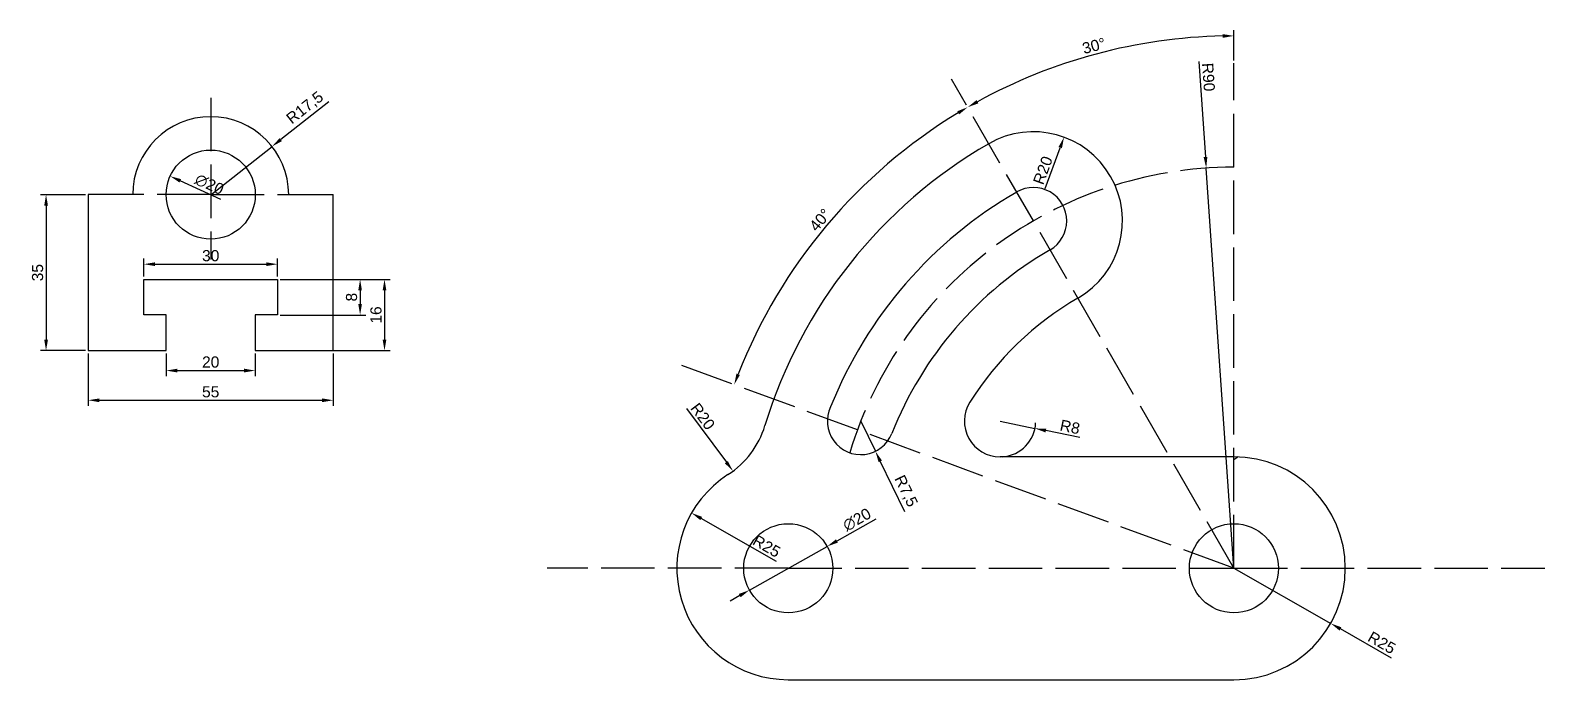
# Model space of a CAD drawing. Header units: millimetres. Extents: x 721 to 8170, y 1595 to 4606.
# Drawn here: x 3600.9 to 3940.7, y 1867.8 to 2013.6 of the extents above; entities that cross this region are included whole.
import ezdxf

# ---------------------------------------------------------------- set-up
doc = ezdxf.new("R2010")
doc.units = ezdxf.units.MM
doc.linetypes.add('ACAD_ISO02W100', pattern=[15, 12, -3])
doc.layers.get('0').update_dxf_attribs({"color": 255})
doc.layers.add('kesikli', color=50, linetype='ACAD_ISO02W100')
doc.styles.get("Standard").update_dxf_attribs({"font": 'arial.ttf'})
doc.dimstyles.new('ISO-25', dxfattribs={"dimtxt": 2.5, "dimasz": 2.5, "dimexe": 1.25, "dimexo": 0.625, "dimtad": 1, "dimtxsty": 'Standard', "dimcen": 2.5, "dimadec": 0, "dimazin": 0, "dimtfac": 1, "dimtmove": 0, "dimatfit": 3, "dimfxl": 1, "dimarcsym": 0})

# ---------------------------------------------------------------- blocks, each defined once
blk = doc.blocks.new('*D241')
at = {"color": 0, "lineweight": -2, "transparency": 16777216}
for p, q in [((3667.92, 1997.52), (3657.11, 1989.03)), ((3641.38, 1976.68), (3655.14, 1987.49))]:
    blk.add_line(p, q, dxfattribs=at)
at = {"color": 0, "transparency": 16777216}
blk.add_solid([(3656.85, 1989.36), (3657.37, 1988.7), (3655.14, 1987.49)], dxfattribs=at)
at = {"layer": 'Defpoints', "color": 0, "transparency": 16777216}
for p in [(3655.14, 1987.49), (3641.38, 1976.68)]:
    blk.add_point(p, dxfattribs=at)
at = {"color": 0, "transparency": 16777216, "insert": (3662.62, 1996.06), "char_height": 2.5, "attachment_point": 5, "rotation": 38.1318}
blk.add_mtext('R17,5', dxfattribs=at)
blk = doc.blocks.new('*D242')
at = {"color": 0, "lineweight": -2, "transparency": 16777216}
blk.add_line((3643.69, 1975.63), (3634.55, 1979.79), dxfattribs=at)
at = {"color": 0, "transparency": 16777216}
blk.add_solid([(3634.72, 1980.17), (3634.38, 1979.41), (3632.28, 1980.82)], dxfattribs=at)
at = {"layer": 'Defpoints', "color": 0, "transparency": 16777216}
for p in [(3632.28, 1980.82), (3650.48, 1972.54)]:
    blk.add_point(p, dxfattribs=at)
at = {"color": 0, "transparency": 16777216, "insert": (3641.08, 1978.98), "char_height": 2.5, "attachment_point": 5, "rotation": 335.5248}
blk.add_mtext('∅20', dxfattribs=at)
blk = doc.blocks.new('*D243')
at = {"color": 0, "lineweight": -2, "transparency": 16777216}
for p, q in [((3626.38, 1958.31), (3626.38, 1962.33)), ((3628.88, 1961.08), (3653.88, 1961.08)), ((3656.38, 1958.31), (3656.38, 1962.33))]:
    blk.add_line(p, q, dxfattribs=at)
at = {"color": 0, "transparency": 16777216}
for points in [[(3628.88, 1961.5), (3628.88, 1960.66), (3626.38, 1961.08)], [(3653.88, 1961.5), (3653.88, 1960.66), (3656.38, 1961.08)]]:
    blk.add_solid(points, dxfattribs=at)
at = {"layer": 'Defpoints', "color": 0, "transparency": 16777216}
for p in [(3656.38, 1961.08), (3626.38, 1957.68), (3656.38, 1957.68)]:
    blk.add_point(p, dxfattribs=at)
at = {"color": 0, "transparency": 16777216, "insert": (3641.38, 1962.98), "char_height": 2.5, "attachment_point": 5}
blk.add_mtext('30', dxfattribs=at)
blk = doc.blocks.new('*D244')
at = {"color": 0, "lineweight": -2, "transparency": 16777216}
for p, q in [((3657, 1957.68), (3676.16, 1957.68)), ((3674.91, 1955.18), (3674.91, 1952.18)), ((3657, 1949.68), (3676.16, 1949.68))]:
    blk.add_line(p, q, dxfattribs=at)
at = {"color": 0, "transparency": 16777216}
for points in [[(3674.49, 1955.18), (3675.32, 1955.18), (3674.91, 1957.68)], [(3674.49, 1952.18), (3675.32, 1952.18), (3674.91, 1949.68)]]:
    blk.add_solid(points, dxfattribs=at)
at = {"layer": 'Defpoints', "color": 0, "transparency": 16777216}
for p in [(3656.38, 1957.68), (3656.38, 1949.68), (3674.91, 1949.68)]:
    blk.add_point(p, dxfattribs=at)
at = {"color": 0, "transparency": 16777216, "insert": (3673, 1953.68), "char_height": 2.5, "attachment_point": 5, "rotation": 90}
blk.add_mtext('8', dxfattribs=at)
blk = doc.blocks.new('*D245')
at = {"color": 0, "lineweight": -2, "transparency": 16777216}
for p, q in [((3657, 1957.68), (3681.63, 1957.68)), ((3680.38, 1955.18), (3680.38, 1944.18)), ((3657, 1941.68), (3681.63, 1941.68))]:
    blk.add_line(p, q, dxfattribs=at)
at = {"color": 0, "transparency": 16777216}
for points in [[(3679.97, 1955.18), (3680.8, 1955.18), (3680.38, 1957.68)], [(3679.97, 1944.18), (3680.8, 1944.18), (3680.38, 1941.68)]]:
    blk.add_solid(points, dxfattribs=at)
at = {"layer": 'Defpoints', "color": 0, "transparency": 16777216}
for p in [(3656.38, 1957.68), (3656.38, 1941.68), (3680.38, 1941.68)]:
    blk.add_point(p, dxfattribs=at)
at = {"color": 0, "transparency": 16777216, "insert": (3678.48, 1949.68), "char_height": 2.5, "attachment_point": 5, "rotation": 90}
blk.add_mtext('16', dxfattribs=at)
blk = doc.blocks.new('*D246')
at = {"color": 0, "lineweight": -2, "transparency": 16777216}
for p, q in [((3631.38, 1941.06), (3631.38, 1935.96)), ((3651.38, 1941.06), (3651.38, 1935.96)), ((3633.88, 1937.21), (3648.88, 1937.21))]:
    blk.add_line(p, q, dxfattribs=at)
at = {"color": 0, "transparency": 16777216}
for points in [[(3633.88, 1937.63), (3633.88, 1936.8), (3631.38, 1937.21)], [(3648.88, 1937.63), (3648.88, 1936.8), (3651.38, 1937.21)]]:
    blk.add_solid(points, dxfattribs=at)
at = {"layer": 'Defpoints', "color": 0, "transparency": 16777216}
for p in [(3631.38, 1941.68), (3651.38, 1941.68), (3651.38, 1937.21)]:
    blk.add_point(p, dxfattribs=at)
at = {"color": 0, "transparency": 16777216, "insert": (3641.38, 1939.12), "char_height": 2.5, "attachment_point": 5}
blk.add_mtext('20', dxfattribs=at)
blk = doc.blocks.new('*D247')
at = {"color": 0, "lineweight": -2, "transparency": 16777216}
for p, q in [((3613.88, 1941.06), (3613.88, 1929.3)), ((3668.88, 1941.06), (3668.88, 1929.3)), ((3616.38, 1930.55), (3666.38, 1930.55))]:
    blk.add_line(p, q, dxfattribs=at)
at = {"color": 0, "transparency": 16777216}
for points in [[(3616.38, 1930.96), (3616.38, 1930.13), (3613.88, 1930.55)], [(3666.38, 1930.96), (3666.38, 1930.13), (3668.88, 1930.55)]]:
    blk.add_solid(points, dxfattribs=at)
at = {"layer": 'Defpoints', "color": 0, "transparency": 16777216}
for p in [(3613.88, 1941.68), (3668.88, 1941.68), (3668.88, 1930.55)]:
    blk.add_point(p, dxfattribs=at)
at = {"color": 0, "transparency": 16777216, "insert": (3641.38, 1932.44), "char_height": 2.5, "attachment_point": 5}
blk.add_mtext('55', dxfattribs=at)
blk = doc.blocks.new('*D248')
at = {"color": 0, "lineweight": -2, "transparency": 16777216}
for p, q in [((3613.25, 1976.68), (3603.19, 1976.68)), ((3604.44, 1974.18), (3604.44, 1944.18)), ((3613.25, 1941.68), (3603.19, 1941.68))]:
    blk.add_line(p, q, dxfattribs=at)
at = {"color": 0, "transparency": 16777216}
for points in [[(3604.02, 1974.18), (3604.86, 1974.18), (3604.44, 1976.68)], [(3604.02, 1944.18), (3604.86, 1944.18), (3604.44, 1941.68)]]:
    blk.add_solid(points, dxfattribs=at)
at = {"layer": 'Defpoints', "color": 0, "transparency": 16777216}
for p in [(3613.88, 1976.68), (3604.44, 1941.68), (3613.88, 1941.68)]:
    blk.add_point(p, dxfattribs=at)
at = {"color": 0, "transparency": 16777216, "insert": (3602.54, 1959.18), "char_height": 2.5, "attachment_point": 5, "rotation": 90}
blk.add_mtext('35', dxfattribs=at)
blk = doc.blocks.new('*D249')
at = {"color": 0, "lineweight": -2, "transparency": 16777216}
for p, q in [((3870.99, 1892.85), (3892.72, 1880.48)), ((3906.39, 1872.7), (3894.89, 1879.25))]:
    blk.add_line(p, q, dxfattribs=at)
at = {"color": 0, "transparency": 16777216}
blk.add_solid([(3895.1, 1879.61), (3894.69, 1878.88), (3892.72, 1880.48)], dxfattribs=at)
at = {"layer": 'Defpoints', "color": 0, "transparency": 16777216}
for p in [(3870.99, 1892.85), (3892.72, 1880.48)]:
    blk.add_point(p, dxfattribs=at)
at = {"color": 0, "transparency": 16777216, "insert": (3904.18, 1876.15), "char_height": 2.5, "attachment_point": 5, "rotation": 330.3538}
blk.add_mtext('R25', dxfattribs=at)
blk = doc.blocks.new('*D250')
at = {"color": 0, "lineweight": -2, "transparency": 16777216}
for p, q in [((3790.65, 1903.89), (3781.89, 1898.97)), ((3762.28, 1887.95), (3779.71, 1897.75)), ((3760.1, 1886.73), (3757.92, 1885.5))]:
    blk.add_line(p, q, dxfattribs=at)
at = {"color": 0, "transparency": 16777216}
for points in [[(3781.69, 1899.33), (3782.1, 1898.61), (3779.71, 1897.75)], [(3759.89, 1887.09), (3760.3, 1886.36), (3762.28, 1887.95)]]:
    blk.add_solid(points, dxfattribs=at)
at = {"layer": 'Defpoints', "color": 0, "transparency": 16777216}
for p in [(3779.71, 1897.75), (3762.28, 1887.95)]:
    blk.add_point(p, dxfattribs=at)
at = {"color": 0, "transparency": 16777216, "insert": (3786.4, 1903.76), "char_height": 2.5, "attachment_point": 5, "rotation": 29.3207}
blk.add_mtext('∅20', dxfattribs=at)
blk = doc.blocks.new('*D251')
at = {"color": 0, "lineweight": -2, "transparency": 16777216}
blk.add_line((3768.34, 1894.37), (3751.46, 1904.02), dxfattribs=at)
at = {"color": 0, "transparency": 16777216}
blk.add_solid([(3751.67, 1904.38), (3751.25, 1903.65), (3749.29, 1905.26)], dxfattribs=at)
at = {"layer": 'Defpoints', "color": 0, "transparency": 16777216}
for p in [(3749.29, 1905.26), (3770.99, 1892.85)]:
    blk.add_point(p, dxfattribs=at)
at = {"color": 0, "transparency": 16777216, "insert": (3766.14, 1897.81), "char_height": 2.5, "attachment_point": 5, "rotation": 330.2437}
blk.add_mtext('R25', dxfattribs=at)
blk = doc.blocks.new('*D252')
at = {"color": 0, "lineweight": -2, "transparency": 16777216}
blk.add_line((3748.12, 1928.68), (3757.1, 1916.66), dxfattribs=at)
at = {"color": 0, "transparency": 16777216}
blk.add_solid([(3757.43, 1916.91), (3756.76, 1916.41), (3758.59, 1914.66)], dxfattribs=at)
at = {"layer": 'Defpoints', "color": 0, "transparency": 16777216}
for p in [(3746.62, 1930.68), (3758.59, 1914.66)]:
    blk.add_point(p, dxfattribs=at)
at = {"color": 0, "transparency": 16777216, "insert": (3751.8, 1926.92), "char_height": 2.5, "attachment_point": 5, "rotation": 306.7814}
blk.add_mtext('R20', dxfattribs=at)
blk = doc.blocks.new('*D253')
at = {"color": 0, "lineweight": -2, "transparency": 16777216}
for p, q in [((3787.26, 1925.85), (3790.54, 1919.1)), ((3797.15, 1905.5), (3791.63, 1916.85))]:
    blk.add_line(p, q, dxfattribs=at)
at = {"color": 0, "transparency": 16777216}
blk.add_solid([(3792.01, 1917.04), (3791.26, 1916.67), (3790.54, 1919.1)], dxfattribs=at)
at = {"layer": 'Defpoints', "color": 0, "transparency": 16777216}
for p in [(3787.26, 1925.85), (3790.54, 1919.1)]:
    blk.add_point(p, dxfattribs=at)
at = {"color": 0, "transparency": 16777216, "insert": (3797.27, 1910.12), "char_height": 2.5, "attachment_point": 5, "rotation": 295.9135}
blk.add_mtext('R7,5', dxfattribs=at)
blk = doc.blocks.new('*D254')
at = {"color": 0, "lineweight": -2, "transparency": 16777216}
for p, q in [((3818.51, 1925.85), (3826.34, 1924.24)), ((3836.42, 1922.17), (3828.79, 1923.74))]:
    blk.add_line(p, q, dxfattribs=at)
blk.add_arc((3818.51, 1925.85), 8, 274.4762, 357.3418, dxfattribs=at)
at = {"color": 0, "transparency": 16777216}
blk.add_solid([(3828.88, 1924.14), (3828.71, 1923.33), (3826.34, 1924.24)], dxfattribs=at)
at = {"layer": 'Defpoints', "color": 0, "transparency": 16777216}
for p in [(3818.51, 1925.85), (3826.34, 1924.24)]:
    blk.add_point(p, dxfattribs=at)
at = {"color": 0, "transparency": 16777216, "insert": (3834.21, 1924.56), "char_height": 2.5, "attachment_point": 5, "rotation": 348.3893}
blk.add_mtext('R8', dxfattribs=at)
blk = doc.blocks.new('*D255')
at = {"color": 0, "lineweight": -2, "transparency": 16777216}
for p, q in [((3863.13, 2006.53), (3864.61, 1985.13)), ((3870.99, 1892.85), (3864.78, 1982.63))]:
    blk.add_line(p, q, dxfattribs=at)
at = {"color": 0, "transparency": 16777216}
blk.add_solid([(3865.03, 1985.16), (3864.2, 1985.1), (3864.78, 1982.63)], dxfattribs=at)
at = {"layer": 'Defpoints', "color": 0, "transparency": 16777216}
for p in [(3864.78, 1982.63), (3870.99, 1892.85)]:
    blk.add_point(p, dxfattribs=at)
at = {"color": 0, "transparency": 16777216, "insert": (3865.28, 2003.06), "char_height": 2.5, "attachment_point": 5, "rotation": 273.9569}
blk.add_mtext('R90', dxfattribs=at)
blk = doc.blocks.new('*D256')
at = {"color": 0, "lineweight": -2, "transparency": 16777216}
blk.add_line((3828.67, 1978.1), (3832.01, 1987.22), dxfattribs=at)
at = {"color": 0, "transparency": 16777216}
blk.add_solid([(3831.62, 1987.37), (3832.4, 1987.08), (3832.87, 1989.57)], dxfattribs=at)
at = {"layer": 'Defpoints', "color": 0, "transparency": 16777216}
for p in [(3832.87, 1989.57), (3825.99, 1970.79)]:
    blk.add_point(p, dxfattribs=at)
at = {"color": 0, "transparency": 16777216, "insert": (3828.13, 1982.14), "char_height": 2.5, "attachment_point": 5, "rotation": 69.8904}
blk.add_mtext('R20', dxfattribs=at)
blk = doc.blocks.new('*D257')
at = {"color": 0, "lineweight": -2, "transparency": 16777216}
blk.add_line((3870.99, 2006.78), (3870.99, 2013.56), dxfattribs=at)
blk.add_arc((3870.99, 1892.85), 119.46, 91.199, 118.801, dxfattribs=at)
at = {"color": 0, "transparency": 16777216}
for points in [[(3868.49, 2012.7), (3868.5, 2011.87), (3870.99, 2012.31)], [(3813.65, 1997.17), (3813.24, 1997.9), (3811.26, 1996.31)]]:
    blk.add_solid(points, dxfattribs=at)
at = {"layer": 'Defpoints', "color": 0, "transparency": 16777216}
for p in [(3850.25, 2010.5), (3870.99, 2006.16), (3807.65, 2002.57), (3870.99, 1892.85), (3870.99, 1892.85)]:
    blk.add_point(p, dxfattribs=at)
at = {"color": 0, "transparency": 16777216, "insert": (3839.58, 2010.08), "char_height": 2.5, "attachment_point": 5, "rotation": 15}
blk.add_mtext('30°', dxfattribs=at)
blk = doc.blocks.new('*D258')
at = {"color": 0, "lineweight": -2, "transparency": 16777216}
blk.add_arc((3870.99, 1892.85), 119.46, 121.199, 158.6271, dxfattribs=at)
at = {"color": 0, "transparency": 16777216}
for points in [[(3808.9, 1995.39), (3809.32, 1994.68), (3811.26, 1996.31)], [(3760.14, 1936.24), (3759.36, 1936.53), (3758.86, 1934.05)]]:
    blk.add_solid(points, dxfattribs=at)
at = {"layer": 'Defpoints', "color": 0, "transparency": 16777216}
for p in [(3807.65, 2002.57), (3789.1, 1979.83), (3746.67, 1938.53), (3870.99, 1892.85), (3870.99, 1892.85)]:
    blk.add_point(p, dxfattribs=at)
at = {"color": 0, "transparency": 16777216, "insert": (3778.14, 1971), "char_height": 2.5, "attachment_point": 5, "rotation": 49.9131}
blk.add_mtext('40°', dxfattribs=at)

msp = doc.modelspace()

# ---------------------------------------------------------------- linework, layer by layer
for p, q in [((3623.878, 1976.682), (3613.878, 1976.682)), ((3613.878, 1976.682), (3613.878, 1941.682)), ((3658.878, 1976.682), (3668.878, 1976.682)), ((3668.878, 1941.682), (3668.878, 1976.682)), ((3626.378, 1949.682), (3626.378, 1957.682)), ((3626.378, 1957.682), (3656.378, 1957.682)), ((3656.378, 1957.682), (3656.378, 1949.682)), ((3631.378, 1949.682), (3626.378, 1949.682)), ((3631.378, 1941.682), (3631.378, 1949.682)), ((3656.378, 1949.682), (3651.378, 1949.682)), ((3651.378, 1949.682), (3651.378, 1941.682)), ((3613.878, 1941.682), (3631.378, 1941.682)), ((3651.378, 1941.682), (3668.878, 1941.682)), ((3870.994, 1917.849), (3818.506, 1917.849)), ((3770.994, 1867.849), (3870.994, 1867.849))]:
    msp.add_line(p, q)
for centre in [(3641.378, 1976.682), (3770.994, 1892.849), (3870.994, 1892.849)]:
    msp.add_circle(centre, 10)
for centre, radius, start, end in [((3641.378, 1976.682), 17.5, 0, 180), ((3870.994, 1892.849), 110, 120, 163.08369), ((3825.994, 1970.791), 20, 300, 120), ((3825.994, 1970.791), 7.5, 299.99998, 120.00002), ((3870.994, 1892.849), 97.483, 120, 158.18481), ((3870.994, 1892.849), 82.5, 120, 158.48981), ((3870.994, 1892.849), 70, 120, 147.84185), ((3787.263, 1925.849), 7.5, 154.52234, 338.48981), ((3818.506, 1925.849), 8, 147.84185, 270), ((3746.619, 1930.676), 20, 302.79717, 343.08369), ((3870.994, 1892.849), 25, 270, 90), ((7803.086, -3880.419), 7005.269, 124.1369485, 124.1460857), ((3770.994, 1892.849), 25, 122.79717, 270)]:
    msp.add_arc(centre, radius, start, end)
at = {"layer": 'kesikli'}
for p, q in [((3870.994, 1892.849), (3870.994, 2006.156)), ((3870.994, 1892.849), (3807.647, 2002.57)), ((3641.378, 1998.44), (3641.378, 1962.106)), ((3641.378, 1976.682), (3623.878, 1976.682)), ((3641.378, 1976.682), (3658.878, 1976.682)), ((3870.994, 1892.849), (3746.67, 1938.527)), ((3770.994, 1892.849), (3716.852, 1892.849)), ((3770.994, 1892.849), (3870.994, 1892.849)), ((3870.994, 1892.849), (3940.737, 1892.849))]:
    msp.add_line(p, q, dxfattribs=at)
msp.add_arc((3870.994, 1892.849), 90, 90, 163.26584, dxfattribs=at)

# ---------------------------------------------------------------- dimensions: what is measured, and where the dimension line sits
for base, line2, picture, middle in [((3850.25, 2010.498), ((3870.994, 1892.849), (3870.994, 2006.156)), '*D257', (3839.583, 2010.079)), ((3789.102, 1979.827), ((3870.994, 1892.849), (3746.67, 1938.527)), '*D258', (3778.142, 1971.002))]:
    dim = msp.add_angular_dim_2l(base=base, line1=((3870.994, 1892.849), (3807.647, 2002.57)), line2=line2, dimstyle='ISO-25')
    dim.commit()
    dim.dimension.update_dxf_attribs({"geometry": picture, "text_midpoint": middle})
for center, mpoint, picture, middle in [((3870.994, 1892.849), (3864.784, 1982.635), '*D255', (3863.38, 2002.933)), ((3641.378, 1976.682), (3655.143, 1987.487), '*D241', (3663.93, 1994.385)), ((3825.994, 1970.791), (3832.871, 1989.572), '*D256', (3829.911, 1981.489)), ((3746.619, 1930.676), (3758.595, 1914.657), '*D252', (3750.275, 1925.786)), ((3787.263, 1925.849), (3790.54, 1919.103), '*D253', (3795.356, 1909.191)), ((3770.994, 1892.849), (3749.291, 1905.257), '*D251', (3765.198, 1896.163)), ((3870.994, 1892.849), (3892.722, 1880.483), '*D249', (3903.243, 1874.495))]:
    dim = msp.add_radius_dim(center=center, mpoint=mpoint, dimstyle='ISO-25')
    dim.commit()
    dim.dimension.update_dxf_attribs({"geometry": picture, "text_midpoint": middle, "dimtype": 164})
for p1, p2, picture, middle in [((3650.479, 1972.539), (3632.277, 1980.825), '*D242', (3640.26, 1977.191)), ((3762.275, 1887.952), (3779.713, 1897.746), '*D250', (3787.361, 1902.041))]:
    dim = msp.add_diameter_dim_2p(p1=p1, p2=p2, dimstyle='ISO-25')
    dim.commit()
    dim.dimension.update_dxf_attribs({"geometry": picture, "text_midpoint": middle, "dimtype": 163})
for base, p1, p2, picture, middle in [((3604.44, 1941.682), (3613.878, 1976.682), (3613.878, 1941.682), '*D248', (3602.538, 1959.182)), ((3674.906, 1949.682), (3656.378, 1957.682), (3656.378, 1949.682), '*D244', (3673.004, 1953.682)), ((3680.383, 1941.682), (3656.378, 1957.682), (3656.378, 1941.682), '*D245', (3678.482, 1949.682))]:
    dim = msp.add_linear_dim(base=base, p1=p1, p2=p2, angle=90, dimstyle='ISO-25')
    dim.commit()
    dim.dimension.update_dxf_attribs({"geometry": picture, "text_midpoint": middle})
for base, p1, p2, picture, middle in [((3656.378, 1961.079), (3626.378, 1957.682), (3656.378, 1957.682), '*D243', (3641.378, 1962.981)), ((3668.878, 1930.546), (3613.878, 1941.682), (3668.878, 1941.682), '*D247', (3641.378, 1932.442)), ((3651.378, 1937.215), (3631.378, 1941.682), (3651.378, 1941.682), '*D246', (3641.378, 1939.116))]:
    dim = msp.add_linear_dim(base=base, p1=p1, p2=p2, dimstyle='ISO-25')
    dim.commit()
    dim.dimension.update_dxf_attribs({"geometry": picture, "text_midpoint": middle})
dim = msp.add_radius_dim(center=(3818.506, 1925.849), mpoint=(3826.343, 1924.239), dimstyle='ISO-25')
dim.commit()
dim.dimension.update_dxf_attribs({"geometry": '*D254', "text_midpoint": (3834.212, 1924.563)})

doc.saveas('drawing.dxf')
